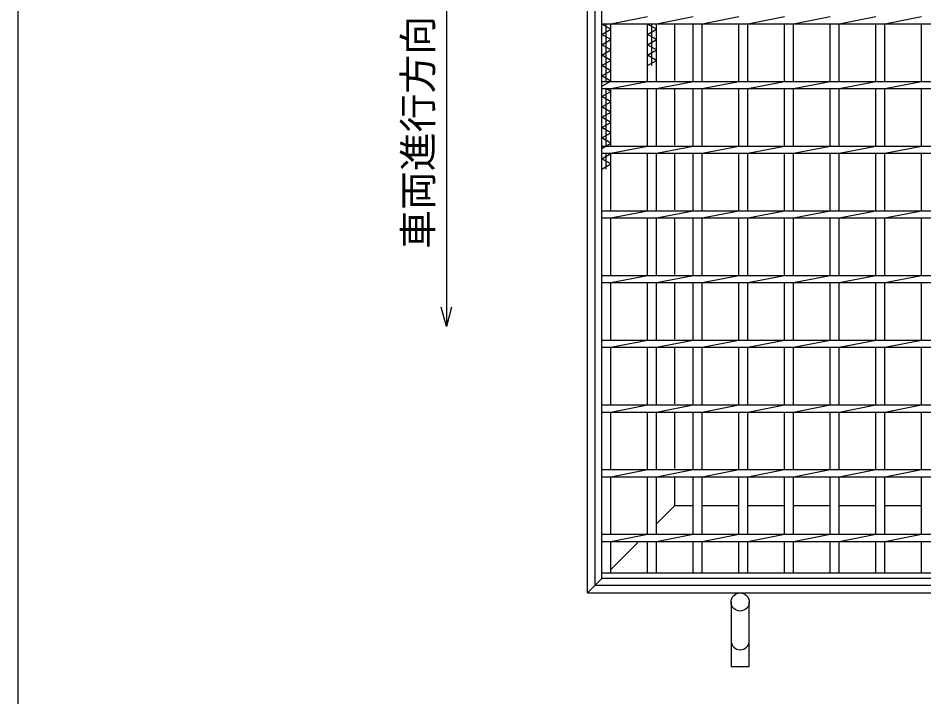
# Model space of a CAD drawing. Units: millimetres, scale not verified. Extents: x -1820 to 1731, y -1282 to 1054.
# Drawn here: x -1729 to -1029, y -294 to 230 of the extents above; entities that cross this region are included whole.
import ezdxf
from ezdxf.enums import TextEntityAlignment as Align

# ---------------------------------------------------------------- set-up
doc = ezdxf.new("R2010")
doc.units = ezdxf.units.MM
doc.header["$LTSCALE"] = 10
for name, color, linetype, lineweight in [('0_2', 150, 'Continuous', 25), ('16', 3, 'Continuous', 25), ('19', 6, 'Continuous', 25)]:
    doc.layers.add(name, color=color, linetype=linetype, lineweight=lineweight)
doc.styles.add('ベクトル', font='')
doc.styles.get('ベクトル').set_extended_font_data('ベクトル')

msp = doc.modelspace()

# ---------------------------------------------------------------- linework, layer by layer
at = {"layer": '0_2'}
msp.add_line((-1729, -1146.5), (-1729, 1053.5), dxfattribs=at)
at = {"layer": '0_2', "color": 4}
for p, q in [((-1398, 291.83), (-1398, -8.17)), ((-1398, -8.17), (-1402, 6.83)), ((-1394, 6.83), (-1398, -8.17))]:
    msp.add_line(p, q, dxfattribs=at)
at = {"layer": '16'}
for p, q in [((-1278, -198.5), (-1278, 505.5)), ((-1278, 225.75), (-1278, 231.25)), ((-1271, 225.75), (-1242.7, 231.25)), ((-1235.7, 225.75), (-1207.4, 231.25)), ((-1200.4, 225.75), (-1172.1, 231.25)), ((-1165.1, 225.75), (-1136.8, 231.25)), ((-1129.8, 225.75), (-1101.5, 231.25)), ((-1094.5, 225.75), (-1066.2, 231.25)), ((-1059.2, 225.75), (-1030.9, 231.25)), ((-1278, 225.75), (-565, 225.75)), ((-1278, 225.5), (-1277.56, 225.75)), ((-1271, 221.5), (-1278, 225.5)), ((-1274.5, 181.25), (-1274.5, 225.75)), ((-1271, 181.25), (-1271, 225.75)), ((-1242.7, 181.25), (-1242.7, 225.75)), ((-1242.7, 225.5), (-1242.26, 225.75)), ((-1235.7, 221.5), (-1242.7, 225.5)), ((-1239.2, 193.5), (-1239.2, 225.75)), ((-1235.7, 181.25), (-1235.7, 225.75)), ((-1207.4, 181.25), (-1207.4, 225.75)), ((-1200.4, 181.25), (-1200.4, 225.75)), ((-1172.1, 181.25), (-1172.1, 225.75)), ((-1165.1, 181.25), (-1165.1, 225.75)), ((-1136.8, 181.25), (-1136.8, 225.75)), ((-1129.8, 181.25), (-1129.8, 225.75)), ((-1101.5, 181.25), (-1101.5, 225.75)), ((-1094.5, 181.25), (-1094.5, 225.75)), ((-1066.2, 181.25), (-1066.2, 225.75)), ((-1059.2, 181.25), (-1059.2, 225.75)), ((-1030.9, 181.25), (-1030.9, 225.75)), ((-1278, 217.5), (-1271, 221.5)), ((-1271, 213.5), (-1278, 217.5)), ((-1242.7, 217.5), (-1235.7, 221.5)), ((-1235.7, 213.5), (-1242.7, 217.5)), ((-1278, 209.5), (-1271, 213.5)), ((-1242.7, 209.5), (-1235.7, 213.5)), ((-1271, 205.5), (-1278, 209.5)), ((-1278, 201.5), (-1271, 205.5)), ((-1235.7, 205.5), (-1242.7, 209.5)), ((-1242.7, 201.5), (-1235.7, 205.5)), ((-1271, 197.5), (-1278, 201.5)), ((-1278, 193.5), (-1271, 197.5)), ((-1235.7, 197.5), (-1242.7, 201.5)), ((-1242.7, 193.5), (-1235.7, 197.5)), ((-1271, 189.5), (-1278, 193.5)), ((-1278, 185.5), (-1271, 189.5)), ((-1271, 181.5), (-1278, 185.5)), ((-1278, 177.5), (-1271, 181.5)), ((-1278, 181.25), (-565, 181.25)), ((-1278, 175.75), (-1278, 181.25)), ((-1278, 175.75), (-565, 175.75)), ((-1271, 173.5), (-1274.94, 175.75)), ((-1274.5, 131.25), (-1274.5, 175.75)), ((-1271, 175.75), (-1242.7, 181.25)), ((-1271, 131.25), (-1271, 175.75)), ((-1242.7, 131.25), (-1242.7, 175.75)), ((-1235.7, 175.75), (-1207.4, 181.25)), ((-1235.7, 131.25), (-1235.7, 175.75)), ((-1207.4, 131.25), (-1207.4, 175.75)), ((-1200.4, 175.75), (-1172.1, 181.25)), ((-1200.4, 131.25), (-1200.4, 175.75)), ((-1172.1, 131.25), (-1172.1, 175.75)), ((-1165.1, 175.75), (-1136.8, 181.25)), ((-1165.1, 131.25), (-1165.1, 175.75)), ((-1136.8, 131.25), (-1136.8, 175.75)), ((-1129.8, 175.75), (-1101.5, 181.25)), ((-1129.8, 131.25), (-1129.8, 175.75)), ((-1101.5, 131.25), (-1101.5, 175.75)), ((-1094.5, 175.75), (-1066.2, 181.25)), ((-1094.5, 131.25), (-1094.5, 175.75)), ((-1066.2, 131.25), (-1066.2, 175.75)), ((-1059.2, 175.75), (-1030.9, 181.25)), ((-1059.2, 131.25), (-1059.2, 175.75)), ((-1030.9, 131.25), (-1030.9, 175.75)), ((-1278, 169.5), (-1271, 173.5)), ((-1271, 165.5), (-1278, 169.5)), ((-1278, 161.5), (-1271, 165.5)), ((-1271, 157.5), (-1278, 161.5)), ((-1278, 153.5), (-1271, 157.5)), ((-1271, 149.5), (-1278, 153.5)), ((-1278, 145.5), (-1271, 149.5)), ((-1271, 141.5), (-1278, 145.5)), ((-1278, 137.5), (-1271, 141.5)), ((-1271, 133.5), (-1278, 137.5)), ((-1278, 129.5), (-1271, 133.5)), ((-1278, 131.25), (-565, 131.25)), ((-1278, 125.75), (-1278, 131.25)), ((-1271, 125.75), (-1242.7, 131.25)), ((-1235.7, 125.75), (-1207.4, 131.25)), ((-1200.4, 125.75), (-1172.1, 131.25)), ((-1165.1, 125.75), (-1136.8, 131.25)), ((-1129.8, 125.75), (-1101.5, 131.25)), ((-1094.5, 125.75), (-1066.2, 131.25)), ((-1059.2, 125.75), (-1030.9, 131.25)), ((-1278, 125.75), (-565, 125.75)), ((-1278, 121.5), (-1271, 125.5)), ((-1271, 117.5), (-1278, 121.5)), ((-1274.5, 113.5), (-1274.5, 125.75)), ((-1271, 125.5), (-1271.44, 125.75)), ((-1271, 81.25), (-1271, 125.75)), ((-1242.7, 81.25), (-1242.7, 125.75)), ((-1235.7, 81.25), (-1235.7, 125.75)), ((-1207.4, 81.25), (-1207.4, 125.75)), ((-1200.4, 81.25), (-1200.4, 125.75)), ((-1172.1, 81.25), (-1172.1, 125.75)), ((-1165.1, 81.25), (-1165.1, 125.75)), ((-1136.8, 81.25), (-1136.8, 125.75)), ((-1129.8, 81.25), (-1129.8, 125.75)), ((-1101.5, 81.25), (-1101.5, 125.75)), ((-1094.5, 81.25), (-1094.5, 125.75)), ((-1066.2, 81.25), (-1066.2, 125.75)), ((-1059.2, 81.25), (-1059.2, 125.75)), ((-1030.9, 81.25), (-1030.9, 125.75)), ((-1278, 113.5), (-1271, 117.5)), ((-1278, 81.25), (-565, 81.25)), ((-1278, 75.75), (-1278, 81.25)), ((-1271, 75.75), (-1242.7, 81.25)), ((-1235.7, 75.75), (-1207.4, 81.25)), ((-1200.4, 75.75), (-1172.1, 81.25)), ((-1165.1, 75.75), (-1136.8, 81.25)), ((-1129.8, 75.75), (-1101.5, 81.25)), ((-1094.5, 75.75), (-1066.2, 81.25)), ((-1059.2, 75.75), (-1030.9, 81.25)), ((-1278, 75.75), (-565, 75.75)), ((-1271, 31.25), (-1271, 75.75)), ((-1242.7, 31.25), (-1242.7, 75.75)), ((-1235.7, 31.25), (-1235.7, 75.75)), ((-1207.4, 31.25), (-1207.4, 75.75)), ((-1200.4, 31.25), (-1200.4, 75.75)), ((-1172.1, 31.25), (-1172.1, 75.75)), ((-1165.1, 31.25), (-1165.1, 75.75)), ((-1136.8, 31.25), (-1136.8, 75.75)), ((-1129.8, 31.25), (-1129.8, 75.75)), ((-1101.5, 31.25), (-1101.5, 75.75)), ((-1094.5, 31.25), (-1094.5, 75.75)), ((-1066.2, 31.25), (-1066.2, 75.75)), ((-1059.2, 31.25), (-1059.2, 75.75)), ((-1030.9, 31.25), (-1030.9, 75.75)), ((-1278, 31.25), (-565, 31.25)), ((-1278, 25.75), (-1278, 31.25)), ((-1271, 25.75), (-1242.7, 31.25)), ((-1235.7, 25.75), (-1207.4, 31.25)), ((-1200.4, 25.75), (-1172.1, 31.25)), ((-1165.1, 25.75), (-1136.8, 31.25)), ((-1129.8, 25.75), (-1101.5, 31.25)), ((-1094.5, 25.75), (-1066.2, 31.25)), ((-1059.2, 25.75), (-1030.9, 31.25)), ((-1278, 25.75), (-565, 25.75)), ((-1271, -18.75), (-1271, 25.75)), ((-1242.7, -18.75), (-1242.7, 25.75)), ((-1235.7, -18.75), (-1235.7, 25.75)), ((-1207.4, -18.75), (-1207.4, 25.75)), ((-1200.4, -18.75), (-1200.4, 25.75)), ((-1172.1, -18.75), (-1172.1, 25.75)), ((-1165.1, -18.75), (-1165.1, 25.75)), ((-1136.8, -18.75), (-1136.8, 25.75)), ((-1129.8, -18.75), (-1129.8, 25.75)), ((-1101.5, -18.75), (-1101.5, 25.75)), ((-1094.5, -18.75), (-1094.5, 25.75)), ((-1066.2, -18.75), (-1066.2, 25.75)), ((-1059.2, -18.75), (-1059.2, 25.75)), ((-1030.9, -18.75), (-1030.9, 25.75)), ((-1278, -18.75), (-565, -18.75)), ((-1278, -24.25), (-1278, -18.75)), ((-1271, -24.25), (-1242.7, -18.75)), ((-1235.7, -24.25), (-1207.4, -18.75)), ((-1200.4, -24.25), (-1172.1, -18.75)), ((-1165.1, -24.25), (-1136.8, -18.75)), ((-1129.8, -24.25), (-1101.5, -18.75)), ((-1094.5, -24.25), (-1066.2, -18.75)), ((-1059.2, -24.25), (-1030.9, -18.75)), ((-1278, -24.25), (-565, -24.25)), ((-1271, -68.75), (-1271, -24.25)), ((-1242.7, -68.75), (-1242.7, -24.25)), ((-1235.7, -68.75), (-1235.7, -24.25)), ((-1207.4, -68.75), (-1207.4, -24.25)), ((-1200.4, -68.75), (-1200.4, -24.25)), ((-1172.1, -68.75), (-1172.1, -24.25)), ((-1165.1, -68.75), (-1165.1, -24.25)), ((-1136.8, -68.75), (-1136.8, -24.25)), ((-1129.8, -68.75), (-1129.8, -24.25)), ((-1101.5, -68.75), (-1101.5, -24.25)), ((-1094.5, -68.75), (-1094.5, -24.25)), ((-1066.2, -68.75), (-1066.2, -24.25)), ((-1059.2, -68.75), (-1059.2, -24.25)), ((-1030.9, -68.75), (-1030.9, -24.25)), ((-1278, -68.75), (-565, -68.75)), ((-1278, -74.25), (-1278, -68.75)), ((-1271, -74.25), (-1242.7, -68.75)), ((-1235.7, -74.25), (-1207.4, -68.75)), ((-1200.4, -74.25), (-1172.1, -68.75)), ((-1165.1, -74.25), (-1136.8, -68.75)), ((-1129.8, -74.25), (-1101.5, -68.75)), ((-1094.5, -74.25), (-1066.2, -68.75)), ((-1059.2, -74.25), (-1030.9, -68.75)), ((-1278, -74.25), (-565, -74.25)), ((-1271, -118.75), (-1271, -74.25)), ((-1242.7, -118.75), (-1242.7, -74.25)), ((-1235.7, -118.75), (-1235.7, -74.25)), ((-1207.4, -118.75), (-1207.4, -74.25)), ((-1200.4, -118.75), (-1200.4, -74.25)), ((-1172.1, -118.75), (-1172.1, -74.25)), ((-1165.1, -118.75), (-1165.1, -74.25)), ((-1136.8, -118.75), (-1136.8, -74.25)), ((-1129.8, -118.75), (-1129.8, -74.25)), ((-1101.5, -118.75), (-1101.5, -74.25)), ((-1094.5, -118.75), (-1094.5, -74.25)), ((-1066.2, -118.75), (-1066.2, -74.25)), ((-1059.2, -118.75), (-1059.2, -74.25)), ((-1030.9, -118.75), (-1030.9, -74.25)), ((-1278, -118.75), (-565, -118.75)), ((-1278, -124.25), (-1278, -118.75)), ((-1271, -124.25), (-1242.7, -118.75)), ((-1235.7, -124.25), (-1207.4, -118.75)), ((-1200.4, -124.25), (-1172.1, -118.75)), ((-1165.1, -124.25), (-1136.8, -118.75)), ((-1129.8, -124.25), (-1101.5, -118.75)), ((-1094.5, -124.25), (-1066.2, -118.75)), ((-1059.2, -124.25), (-1030.9, -118.75)), ((-1278, -124.25), (-565, -124.25)), ((-1271, -168.75), (-1271, -124.25)), ((-1242.7, -168.75), (-1242.7, -124.25)), ((-1235.7, -168.75), (-1235.7, -124.25)), ((-1207.4, -168.75), (-1207.4, -124.25)), ((-1200.4, -168.75), (-1200.4, -124.25)), ((-1172.1, -168.75), (-1172.1, -124.25)), ((-1165.1, -168.75), (-1165.1, -124.25)), ((-1136.8, -168.75), (-1136.8, -124.25)), ((-1129.8, -168.75), (-1129.8, -124.25)), ((-1101.5, -168.75), (-1101.5, -124.25)), ((-1094.5, -168.75), (-1094.5, -124.25)), ((-1066.2, -168.75), (-1066.2, -124.25)), ((-1059.2, -168.75), (-1059.2, -124.25)), ((-1030.9, -168.75), (-1030.9, -124.25)), ((-1278, -168.75), (-565, -168.75)), ((-1278, -174.25), (-1278, -168.75)), ((-1278, -174.25), (-565, -174.25)), ((-1271, -174.25), (-1242.7, -168.75)), ((-1271, -198.5), (-1271, -174.25)), ((-1242.7, -198.5), (-1242.7, -174.25)), ((-1235.7, -174.25), (-1207.4, -168.75)), ((-1235.7, -198.5), (-1235.7, -174.25)), ((-1207.4, -198.5), (-1207.4, -174.25)), ((-1200.4, -174.25), (-1172.1, -168.75)), ((-1200.4, -198.5), (-1200.4, -174.25)), ((-1172.1, -198.5), (-1172.1, -174.25)), ((-1165.1, -174.25), (-1136.8, -168.75)), ((-1165.1, -198.5), (-1165.1, -174.25)), ((-1136.8, -198.5), (-1136.8, -174.25)), ((-1129.8, -174.25), (-1101.5, -168.75)), ((-1129.8, -198.5), (-1129.8, -174.25)), ((-1101.5, -198.5), (-1101.5, -174.25)), ((-1094.5, -174.25), (-1066.2, -168.75)), ((-1094.5, -198.5), (-1094.5, -174.25)), ((-1066.2, -198.5), (-1066.2, -174.25)), ((-1059.2, -174.25), (-1030.9, -168.75)), ((-1059.2, -198.5), (-1059.2, -174.25)), ((-1030.9, -198.5), (-1030.9, -174.25)), ((-1278, -198.5), (-565, -198.5)), ((-1278, -203), (-1278, -198.5)), ((-1278, -198.5), (-1271, -198.5)), ((-1242.7, -198.5), (-1235.7, -198.5)), ((-1207.4, -198.5), (-1200.4, -198.5)), ((-1172.1, -198.5), (-1165.1, -198.5)), ((-1136.8, -198.5), (-1129.8, -198.5)), ((-1101.5, -198.5), (-1094.5, -198.5)), ((-1066.2, -198.5), (-1059.2, -198.5)), ((-1030.9, -198.5), (-1023.9, -198.5)), ((-565, -203), (-1278, -203))]:
    msp.add_line(p, q, dxfattribs=at)
at = {"layer": '19'}
for p, q in [((-1289, -214), (-1289, 521)), ((-1283, -208), (-1283, 515)), ((-1221.5, 182), (-1221.5, 225)), ((-1221.5, 132), (-1221.5, 175)), ((-1221.5, 82), (-1221.5, 125)), ((-1221.5, 32), (-1221.5, 75)), ((-1221.5, -18), (-1221.5, 25)), ((-1221.5, -68), (-1221.5, -25)), ((-1221.5, -118), (-1221.5, -75)), ((-1221.5, -146.5), (-1221.5, -125)), ((-1235.7, -160.7), (-1221.5, -146.5)), ((-1221.5, -146.5), (-1207.4, -146.5)), ((-1200.4, -146.5), (-1172.1, -146.5)), ((-1165.1, -146.5), (-1136.8, -146.5)), ((-1129.8, -146.5), (-1101.5, -146.5)), ((-1094.5, -146.5), (-1066.2, -146.5)), ((-1059.2, -146.5), (-1030.9, -146.5)), ((-1243, -168), (-1242.7, -167.7)), ((-1271, -196), (-1250, -175)), ((-1289, -214), (-1278, -203)), ((-1283, -208), (-560, -208)), ((-1289, -214), (-554, -214)), ((-1178, -221), (-1178, -271)), ((-1164, -271), (-1164, -221)), ((-1178, -271), (-1164, -271))]:
    msp.add_line(p, q, dxfattribs=at)
msp.add_circle((-1171, -221), 7, dxfattribs=at)
msp.add_arc((-1171, -251), 7, 180, 0, dxfattribs=at)

# ---------------------------------------------------------------- texts
at = {"layer": '0_2', "color": 2, "style": 'ベクトル'}
msp.add_text('車両進行方向', height=21.99, rotation=90, dxfattribs=at).set_placement((-1420, 51.83), align=Align.MIDDLE_LEFT)

doc.saveas('drawing.dxf')
